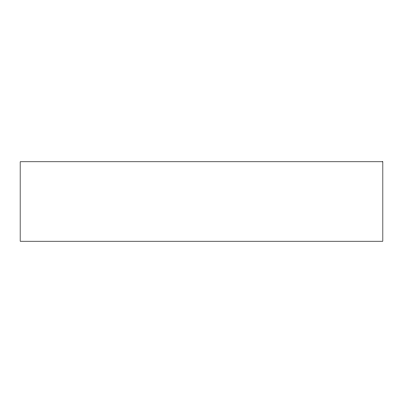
<?xml version="1.0" encoding="UTF-8"?>
<svg xmlns="http://www.w3.org/2000/svg" width="403" height="403" viewBox="0 0 403 403"><rect width="100%" height="100%" fill="white"/><g stroke="black" fill="none" stroke-linecap="round" stroke-linejoin="round"><path stroke-width="0.6" d="M382.85 161.789L20.15 161.789L20.15 241.211L382.85 241.211L382.85 161.789"/></g></svg>
